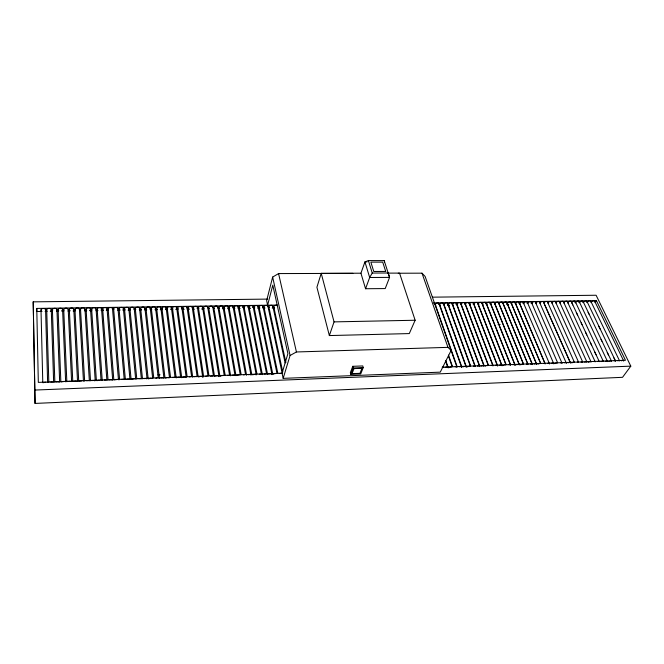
<?xml version="1.0" encoding="UTF-8"?>
<svg xmlns="http://www.w3.org/2000/svg" width="664" height="664" viewBox="0 0 664 664"><rect width="100%" height="100%" fill="white"/><g stroke="black" fill="none" stroke-linecap="round" stroke-linejoin="round"><path stroke-width="1" d="M352.866 273.369L278.573 273.576L272.647 277.071L266.646 300.634L267.617 305.216L272.788 285.122L287.902 353.655L282.076 373.201L283.171 378.356L440.265 372.147L451.138 350.418L447.968 347.355L421.997 273.17L398.259 273.236M283.171 378.356L290.06 355.506L272.647 277.071M360.934 273.211L365.557 288.74L385.22 288.574L389.56 277.394L384.199 260.612L368.404 260.578L364.934 261.906L360.934 273.211L321.218 273.327L316.919 287.246L329.361 335.569L409.29 333.577L415.141 320.247L399.537 273.103L387.436 273.136M329.361 335.569L334.05 321.882L321.218 273.327M365.557 288.74L369.674 277.486L372.238 273.045L368.404 260.578M352.775 366.312L350.343 372.628L350.791 374.313L360.718 373.923L363.233 367.632L362.768 365.947L352.775 366.312L353.231 367.997L350.791 374.313M595.326 302.361L596.421 300.659L625.471 360.253L442.183 367.167M630.8 366.146L622.541 377.318L35.051 403.421L34.794 390.058L630.8 366.146L596.106 295.248L432.314 297.173M290.06 355.506L296.426 351.97L447.968 347.355M157.941 374.894L160.016 374.82M353.231 367.997L363.233 367.632M282.706 373.176L38.321 382.389L36.769 308.42L277.212 305.083M498.083 324.43L500.158 324.381M334.05 321.882L415.141 320.247M42.006 311.433L36.819 311.507L36.769 308.42M45.111 311.383L47.185 311.35M50.298 311.308L52.373 311.275M56.523 311.217L58.598 311.184M61.71 311.134L63.785 311.109M67.927 311.042L70.002 311.009M73.115 310.968L75.19 310.935M84.527 310.793L86.602 310.769M89.706 310.719L91.781 310.686M95.931 310.627L98.006 310.594M101.119 310.553L103.194 310.52M106.306 310.47L108.381 310.445M117.711 310.304L119.786 310.271M122.898 310.229L124.973 310.196M128.086 310.146L130.161 310.121M139.49 309.98L141.565 309.947M144.677 309.905L146.752 309.872M155.044 309.748L157.119 309.714M160.232 309.673L162.306 309.64M165.419 309.598L167.494 309.565M170.607 309.515L172.681 309.49M175.786 309.441L177.861 309.407M182.011 309.349L184.086 309.316M187.198 309.275L189.273 309.241M192.386 309.192L194.461 309.167M201.715 309.059L203.79 309.026M222.457 308.743L224.532 308.718M227.644 308.669L229.719 308.635M238.019 308.519L240.086 308.486M248.386 308.362L250.461 308.328M257.723 308.221L259.798 308.196M262.902 308.146L264.977 308.113M272.24 308.005L274.315 307.98M447.511 305.398L449.586 305.374M506.624 304.519L508.699 304.494M433.708 302.917L596.421 300.659M35.051 403.421L33.2 301.854L267.484 299.107M372.238 273.045L388.174 272.995L389.56 277.394L369.674 277.486L364.934 261.906L367.001 261.915M421.997 273.17L425.118 276.448L456.998 367.317M594.654 301.132L623.612 360.759M590.777 301.19L619.595 360.909A1.926 0.921 -23.2 0 0 617.786 360.809M586.893 301.24L615.569 361.067M598.721 326.207L600.065 329.004M613.934 357.938L615.271 360.743M583 301.298L611.527 361.216M588.105 312.271L589.001 314.147M601.011 339.387L601.899 341.254M607.245 352.476L608.573 355.281M579.099 301.356L607.469 361.374M575.182 301.406L603.402 361.523A1.926 0.938 -22.8 0 0 601.094 361.614M571.247 301.464L599.318 361.681M572.816 304.975L571.936 303.099A1.834 0.996 -23.8 0 1 572.683 301.597A1.834 0.996 -23.8 0 1 574.875 301.182A1.834 0.996 -23.8 0 1 574.883 302.535M576.319 312.495L577.63 315.309M581.133 322.828L582.013 324.704M585.515 332.224L586.827 335.046M590.329 342.558L591.641 345.38M594.712 351.953L596.023 354.775M567.305 301.522L595.226 361.838M563.354 301.572L591.118 361.988A1.934 0.954 -22.5 0 0 588.362 362.328M559.387 301.63L586.993 362.146A1.934 0.954 -22.4 0 0 584.652 362.237M555.403 301.688L582.859 362.303M551.41 301.746L578.709 362.461M547.518 302.037L574.236 361.913M570.168 362.237L544.057 303.265A1.851 1.021 -23 0 1 545.808 301.564A1.851 1.021 -23 0 1 547.518 302.327M543.509 302.095L570.484 363.009M539.483 302.153L566.409 363.332M535.441 302.211L562.093 363.324M531.391 302.269L557.611 362.71M527.324 302.327L553.801 363.814M523.249 302.386L549.568 363.98M519.754 303.622L544.928 363.191M519.157 302.444L545.152 363.972M515.662 303.68L540.67 363.349M515.056 302.502L540.488 363.183M511.554 303.738L536.404 363.515M510.94 302.56L536.595 364.295A1.959 1.004 -21.2 0 0 534.047 364.154M507.437 303.797L532.511 364.627M506.815 302.618L532.296 364.453M503.304 303.855L527.822 363.839M502.673 302.676L527.988 364.619M499.162 303.921L523.514 363.996M498.523 302.734L523.274 363.831M495.004 303.979L519.182 364.162M494.356 302.792L519.323 364.951A1.967 1.013 -20.7 0 0 516.725 364.81M490.829 304.037L515.222 365.283M490.173 302.85L514.965 365.117M486.646 304.104L510.491 364.494M485.982 302.909L510.591 365.283M482.446 304.162L506.117 364.652M481.774 302.967L505.835 364.486M478.238 304.228L502.108 365.781M477.549 303.033L501.81 365.615A1.975 1.029 -20.2 0 0 499.179 365.474M474.013 304.286L497.709 365.947M473.316 303.091L497.394 365.781M469.772 304.344L492.929 365.15M469.074 303.149L492.97 365.947M465.522 304.411L488.496 365.316M464.808 303.207L488.156 365.15M461.256 304.469L484.056 365.49M460.534 303.274L484.064 366.287A1.984 1.046 -19.6 0 0 481.392 366.146M456.981 304.535L479.956 366.628M456.251 303.332L479.591 366.453M452.69 304.593L475.125 365.822M451.943 303.39L475.109 366.628M448.383 304.66L470.635 365.997M447.627 303.456L470.245 365.822M444.058 304.726L466.485 367.134M443.303 303.514L466.086 366.968A2 1.062 -19.1 0 0 463.364 366.827M439.726 304.784L461.97 367.308M438.962 303.572L461.546 367.142M435.385 304.851L457.098 366.536M448.507 355.115L452.549 366.702M448.399 355.887L452.101 366.52M445.984 361.075L448.316 367.848M445.519 360.884L447.851 367.665M384.199 260.612L384.589 261.931M278.573 273.576L296.426 351.97M273.776 306.892L285.869 362.527M272.838 306.237L285.13 362.917M268.87 306.967L282.715 371.815M267.932 306.311L281.951 372.222M263.957 307.042L277.768 373.027M263.01 306.378L276.996 373.442M259.026 307.108L272.804 374.255M258.064 306.453L272.016 374.645M254.071 307.183L267.6 374.446M253.108 306.519L266.596 373.832M249.108 307.249L262.38 374.645M248.137 306.594L261.367 374.031M244.12 307.324L256.943 373.84M243.14 306.66L256.121 374.23M239.123 307.399L251.88 375.044M238.135 306.735L250.851 374.43M234.101 307.474L246.601 375.243M233.106 306.801L245.564 374.629M229.063 307.54L241.123 374.438M228.059 306.876L240.26 374.828M224.009 307.615L235.986 375.65M222.996 306.951L234.94 375.027M218.937 307.689L230.657 375.849M217.916 307.017L229.595 375.235M213.849 307.764L225.129 375.036M212.82 307.092L224.224 375.434M208.745 307.839L219.925 376.256M207.707 307.166L219.012 376.662M203.616 307.913L214.53 376.463M202.578 307.241L213.443 375.841M198.47 307.988L208.952 375.641M197.424 307.316L208.015 376.065M193.315 308.063L203.682 376.895M192.253 307.391L202.727 377.276M188.136 308.137L198.221 377.102M187.065 307.457L197.108 376.471M182.94 308.212L192.751 377.31M181.861 307.532L191.622 376.679M177.72 308.287L187.115 376.496M176.641 307.606L186.119 376.886M172.491 308.362L181.737 377.725M171.395 307.681L180.591 377.094M167.237 308.436L176.201 377.932M166.133 307.756L175.047 377.301M161.966 308.519L170.515 377.119M160.854 307.83L169.478 377.517M156.671 308.594L165.062 378.356M155.559 307.913L163.892 377.725M151.367 308.669L159.46 378.571M150.238 307.988L158.281 377.94M146.038 308.743L153.724 377.75M144.901 308.063L152.654 378.148M140.693 308.826L148.197 379.011M139.548 308.137L147.001 378.38M135.29 308.553L142.503 378.887M134.211 308.569L141.366 378.928M129.903 308.627L136.809 379.102M128.824 308.644L135.672 379.144M124.492 308.702L131.098 379.318M123.413 308.718L129.961 379.36M119.072 308.785L125.371 379.534M117.984 308.801L124.226 379.584M113.627 308.86L119.62 379.758M112.531 308.876L118.466 379.8M108.157 308.943L113.843 379.974M107.062 308.959L112.689 380.015M102.671 309.017L108.049 380.19M101.575 309.034L106.887 380.24M97.168 309.1L102.231 380.414M96.064 309.117L101.061 380.455M91.649 309.175L96.388 380.646M90.536 309.192L95.218 380.696M86.104 309.258L90.52 380.87M84.992 309.275L89.35 380.92M80.535 309.341L84.635 381.094M79.423 309.349L83.456 381.136M74.949 309.416L78.725 381.319M73.829 309.432L77.539 381.36M69.346 309.499L72.791 381.543M68.218 309.515L71.604 381.584M63.719 309.582L66.84 381.767M62.59 309.598L65.645 381.817M58.075 309.656L60.856 381.991M56.938 309.673L59.66 382.041M52.406 309.739L54.855 382.223M51.269 309.756L53.651 382.265M46.712 309.822L48.829 382.464M45.575 309.839L47.625 382.514M41.002 309.905L42.786 382.696M33.2 301.854L33.466 315.757M33.49 317.815L34.802 389.469M165.95 378.098A2.258 1.286 -7.6 0 1 169.121 377.974M157.144 309.192A2.133 1.336 -6.3 0 1 157.252 307.366A2.133 1.336 -6.3 0 1 160.124 307.083A2.133 1.336 -6.3 0 1 160.514 308.86M74.069 381.36A2.382 1.336 -4.1 0 1 76.933 381.468M69.977 310.47A2.241 1.386 -2.3 0 1 69.894 308.594A2.241 1.386 -2.3 0 1 72.907 308.312A2.241 1.386 -2.3 0 1 73.513 310.129M64.01 310.271A2.249 1.386 -2 0 1 65.703 308.171A2.249 1.386 -2 0 1 68.135 309.872M68.682 381.426A2.39 1.345 -3.9 0 1 70.492 381.493M58.722 310.636A2.258 1.394 -1.8 0 1 58.747 308.66A2.258 1.394 -1.8 0 1 61.943 308.619A2.258 1.394 -1.8 0 1 61.918 310.586M61.619 382.049A2.399 1.345 -3.7 0 1 63.943 381.609M46.795 310.188A2.274 1.394 -1.3 0 1 49.285 308.395A2.274 1.394 -1.3 0 1 50.962 310.462M50.655 382.107A2.415 1.353 -3.2 0 1 52.489 382.173M146.52 309.341A2.141 1.345 -5.8 0 1 146.603 307.515A2.141 1.345 -5.8 0 1 149.491 307.233A2.141 1.345 -5.8 0 1 149.906 309.017M155.766 378.14A2.274 1.295 -7.2 0 1 156.936 378.098M126.724 379.368A2.307 1.311 -6.1 0 1 129.48 379.476M119.113 309.133A2.175 1.361 -4.5 0 1 121.636 307.391A2.175 1.361 -4.5 0 1 123.064 309.407M120.059 309.947A2.175 1.361 -4.5 0 1 119.628 309.739M109.377 380.024A2.332 1.32 -5.4 0 1 112.166 380.132M103.252 309.98A2.2 1.369 -3.7 0 1 103.244 308.129A2.2 1.369 -3.7 0 1 106.198 307.839A2.2 1.369 -3.7 0 1 106.721 309.648M125.048 309.656A2.175 1.361 -4.8 0 1 125.081 307.822A2.175 1.361 -4.8 0 1 128.003 307.54A2.175 1.361 -4.8 0 1 128.467 309.333M131.97 379.385A2.299 1.311 -6.3 0 1 134.219 378.953M141.183 309.424A2.15 1.345 -5.5 0 1 141.249 307.59A2.15 1.345 -5.5 0 1 144.146 307.308A2.15 1.345 -5.5 0 1 144.578 309.092M149.06 378.737A2.282 1.303 -7 0 1 151.292 378.306M143.88 378.721A2.282 1.303 -6.7 0 1 146.595 378.829M135.821 309.499A2.158 1.353 -5.3 0 1 135.879 307.664A2.158 1.353 -5.3 0 1 138.784 307.382A2.158 1.353 -5.3 0 1 139.224 309.175M160.837 378.082A2.266 1.295 -7.4 0 1 163.518 378.189M151.84 309.266A2.141 1.345 -6 0 1 151.94 307.44A2.141 1.345 -6 0 1 154.82 307.158A2.141 1.345 -6 0 1 155.218 308.934M41.317 310.603A2.282 1.403 -1.1 0 1 42.977 308.486A2.282 1.403 -1.1 0 1 45.501 310.204M43.509 382.73A2.424 1.353 -3 0 1 45.857 382.29M56.108 382.041A2.407 1.353 -3.5 0 1 59.005 382.149M52.705 310.437A2.266 1.394 -1.5 0 1 54.382 308.328A2.266 1.394 -1.5 0 1 56.855 310.038M91.906 309.864A2.216 1.378 -3.2 0 1 93.641 307.781A2.216 1.378 -3.2 0 1 95.973 309.474M97.201 380.696A2.349 1.328 -5 0 1 99.484 380.264M108.406 309.623A2.191 1.369 -4 0 1 110.158 307.548A2.191 1.369 -4 0 1 112.432 309.233M114.681 380.032A2.324 1.32 -5.6 0 1 116.947 379.609M97.226 309.457A2.208 1.369 -3.5 0 1 99.741 307.698A2.208 1.369 -3.5 0 1 101.235 309.723M104.123 380.09A2.341 1.328 -5.2 0 1 105.883 380.157M80.601 309.698A2.233 1.378 -2.7 0 1 83.108 307.93A2.233 1.378 -2.7 0 1 84.66 309.972M86.503 380.754A2.365 1.336 -4.5 0 1 88.287 380.821M91.823 380.688A2.357 1.328 -4.7 0 1 94.653 380.796M86.71 310.221A2.224 1.378 -3 0 1 86.793 308.27A2.224 1.378 -3 0 1 89.93 308.221A2.224 1.378 -3 0 1 89.839 310.179M113.868 309.54A2.183 1.361 -4.2 0 1 115.627 307.474A2.183 1.361 -4.2 0 1 117.877 309.15M121.537 379.434A2.316 1.32 -5.9 0 1 123.272 379.501M75.231 310.105A2.233 1.386 -2.5 0 1 76.941 308.013A2.233 1.386 -2.5 0 1 79.331 309.714M79.514 381.368A2.374 1.336 -4.3 0 1 81.813 380.937M130.443 309.582A2.166 1.353 -5 0 1 130.493 307.747A2.166 1.353 -5 0 1 133.406 307.457A2.166 1.353 -5 0 1 133.854 309.25M138.751 378.787A2.291 1.303 -6.5 0 1 140.461 378.853M214.256 308.353A2.067 1.303 -9.1 0 1 214.489 306.56A2.067 1.303 -9.1 0 1 217.269 306.287A2.067 1.303 -9.1 0 1 217.518 308.03M227.345 375.434A2.191 1.253 -10.1 0 1 228.947 375.509M209.542 308.627A2.075 1.303 -8.9 0 1 208.944 307.034A2.075 1.303 -8.9 0 1 211.384 306.154A2.075 1.303 -8.9 0 1 212.829 307.44M220.523 376.297A2.191 1.253 -9.9 0 1 221.411 375.791M221.967 375.641A2.191 1.253 -9.9 0 1 223.079 375.6M224.789 308.403A2.058 1.295 -9.6 0 1 224.224 306.818A2.058 1.295 -9.6 0 1 226.656 305.938A2.058 1.295 -9.6 0 1 228.059 307.216M237.023 375.401A2.175 1.245 -10.5 0 1 239.164 374.994M232.168 375.384A2.183 1.245 -10.3 0 1 234.699 375.492M219.344 308.279A2.067 1.295 -9.4 0 1 219.46 306.585A2.067 1.295 -9.4 0 1 222.066 306.104A2.067 1.295 -9.4 0 1 222.855 307.631M183.779 309.009A2.1 1.32 -7.6 0 1 183.206 307.299A2.1 1.32 -7.6 0 1 185.912 306.569A2.1 1.32 -7.6 0 1 186.957 308.154M194.187 376.82A2.224 1.27 -8.8 0 1 196.386 376.737M177.603 377.442A2.241 1.286 -8.1 0 1 180.251 377.55M167.693 309.034A2.116 1.336 -6.8 0 1 167.826 307.216A2.116 1.336 -6.8 0 1 170.681 306.942A2.116 1.336 -6.8 0 1 171.038 308.71M182.658 377.459A2.241 1.278 -8.3 0 1 186.094 377.6M172.939 308.959A2.116 1.328 -7.1 0 1 173.08 307.142A2.116 1.328 -7.1 0 1 175.927 306.868A2.116 1.328 -7.1 0 1 176.275 308.627M248.145 374.778A2.166 1.237 -11 0 1 250.643 374.886M234.865 308.254A2.05 1.286 -10.1 0 1 234.417 306.569A2.05 1.286 -10.1 0 1 237.073 305.855A2.05 1.286 -10.1 0 1 237.978 307.415M229.462 308.129A2.058 1.295 -9.9 0 1 229.719 306.345A2.058 1.295 -9.9 0 1 232.475 306.071A2.058 1.295 -9.9 0 1 232.691 307.805M243.381 374.836A2.175 1.237 -10.7 0 1 244.485 374.795M215.518 376.214A2.2 1.262 -9.6 0 1 218.581 376.098M204.039 308.503A2.083 1.311 -8.6 0 1 204.122 306.801A2.083 1.311 -8.6 0 1 206.753 306.32A2.083 1.311 -8.6 0 1 207.575 307.855M268.688 374.206A2.141 1.22 -11.8 0 1 271.634 374.089M254.802 307.963A2.034 1.27 -11.1 0 1 254.412 306.287A2.034 1.27 -11.1 0 1 257.051 305.573A2.034 1.27 -11.1 0 1 257.898 307.125M264.67 307.814A2.025 1.262 -11.6 0 1 264.206 306.253A2.025 1.262 -11.6 0 1 266.613 305.382A2.025 1.262 -11.6 0 1 267.916 306.643M280.117 373.442A2.133 1.212 -12.2 0 1 281.652 373.517M269.227 307.54A2.017 1.262 -11.9 0 1 269.443 305.88A2.017 1.262 -11.9 0 1 271.991 305.407A2.017 1.262 -11.9 0 1 272.663 306.909M252.942 374.803A2.158 1.237 -11.2 0 1 256.188 374.936M239.248 307.714A2.042 1.286 -10.4 0 1 240.069 306.038A2.042 1.286 -10.4 0 1 242.642 306.004A2.042 1.286 -10.4 0 1 242.717 307.664M259.748 307.888A2.025 1.27 -11.4 0 1 259.466 306.112A2.025 1.27 -11.4 0 1 262.288 305.598A2.025 1.27 -11.4 0 1 262.562 307.374M273.493 374.28A2.141 1.22 -12 0 1 274.39 373.791M274.929 373.641A2.141 1.22 -12 0 1 276 373.6M274.473 307.673A2.009 1.262 -12.1 0 1 274.614 305.631A2.009 1.262 -12.1 0 1 277.618 305.855M199.183 376.837A2.216 1.27 -9 0 1 202.271 376.72M188.966 308.934A2.1 1.32 -7.8 0 1 188.319 307.332A2.1 1.32 -7.8 0 1 190.775 306.436A2.1 1.32 -7.8 0 1 192.269 307.731M178.168 308.876A2.108 1.328 -7.3 0 1 178.325 307.067A2.108 1.328 -7.3 0 1 181.156 306.793A2.108 1.328 -7.3 0 1 181.496 308.553M189.24 376.878A2.233 1.278 -8.5 0 1 190.377 376.837M162.431 309.109A2.125 1.336 -6.6 0 1 162.547 307.291A2.125 1.336 -6.6 0 1 165.411 307.017A2.125 1.336 -6.6 0 1 165.784 308.785M172.598 377.509A2.249 1.286 -7.9 0 1 173.752 377.459M244.501 307.905A2.042 1.278 -10.7 0 1 244.667 306.228A2.042 1.278 -10.7 0 1 247.249 305.755A2.042 1.278 -10.7 0 1 247.971 307.266M259.242 374.23A2.158 1.228 -11.4 0 1 260.329 374.189M249.232 307.565A2.034 1.278 -10.9 0 1 250.062 305.897A2.034 1.278 -10.9 0 1 252.627 305.863A2.034 1.278 -10.9 0 1 252.669 307.515M249.847 308.038A2.034 1.278 -10.9 0 1 249.481 307.83M263.948 374.181A2.15 1.228 -11.6 0 1 266.04 374.106M198.901 308.577A2.083 1.311 -8.4 0 1 199.1 306.776A2.083 1.311 -8.4 0 1 201.897 306.502A2.083 1.311 -8.4 0 1 202.188 308.254M210.588 376.197A2.208 1.262 -9.4 0 1 212.754 376.114M193.465 308.378A2.092 1.32 -8.1 0 1 194.212 306.685A2.092 1.32 -8.1 0 1 196.876 306.643A2.092 1.32 -8.1 0 1 197.042 308.328M205.691 376.256A2.216 1.262 -9.2 0 1 206.819 376.214M449.262 367.607A2.009 1.079 -18.6 0 1 451.611 366.968M457.745 305.083A1.884 1.104 -20.2 0 1 457.172 303.714A1.884 1.104 -20.2 0 1 459.496 302.684A1.884 1.104 -20.2 0 1 460.467 303.88M477.383 366.113A1.992 1.054 -19.5 0 1 479.441 366.221M453.105 305.033A1.892 1.104 -20 0 1 453.155 303.465A1.892 1.104 -20 0 1 455.604 302.809A1.892 1.104 -20 0 1 455.977 304.253M433.799 303.074A1.901 1.129 -19.2 0 1 434.555 304.253M455.238 366.835A2 1.071 -18.8 0 1 456.558 366.901M442.423 367.317A2.009 1.087 -18.3 0 1 443.087 367.599M445.087 367.524A2.009 1.079 -18.5 0 1 447.685 367.424M461.671 304.909A1.884 1.096 -20.3 0 1 461.737 303.348A1.884 1.096 -20.3 0 1 464.177 302.684A1.884 1.096 -20.3 0 1 464.526 304.137M485.442 366.237A1.984 1.046 -19.8 0 1 485.857 365.98M486.828 365.64A1.984 1.046 -19.8 0 1 487.749 365.607M440.522 305.34A1.892 1.121 -19.5 0 1 439.9 303.963A1.892 1.121 -19.5 0 1 442.232 302.925A1.892 1.121 -19.5 0 1 443.253 304.129M459.297 366.794A2 1.071 -18.9 0 1 461.389 366.901M435.816 305.291A1.901 1.121 -19.4 0 1 435.825 303.714A1.901 1.121 -19.4 0 1 438.29 303.05A1.901 1.121 -19.4 0 1 438.705 304.51M449.163 305.216A1.892 1.112 -19.9 0 1 448.565 303.838A1.892 1.112 -19.9 0 1 450.889 302.801A1.892 1.112 -19.9 0 1 451.885 304.004M473.382 366.146A1.992 1.054 -19.4 0 1 474.685 366.213M444.49 305.166A1.892 1.112 -19.7 0 1 444.523 303.589A1.892 1.112 -19.7 0 1 446.98 302.925A1.892 1.112 -19.7 0 1 447.37 304.378M467.473 366.918A1.992 1.062 -19.2 0 1 468.369 366.453M468.867 366.32A1.992 1.062 -19.2 0 1 469.805 366.279M495.136 304.228A1.867 1.062 -21.5 0 1 496.705 302.253A1.867 1.062 -21.5 0 1 498.423 303.332M520.651 364.901A1.967 1.013 -20.8 0 1 521.074 364.644M522.037 364.312A1.967 1.013 -20.8 0 1 522.933 364.279M465.671 304.66A1.884 1.096 -20.5 0 1 467.199 302.659A1.884 1.096 -20.5 0 1 469 303.755M491.285 365.474A1.984 1.037 -19.9 0 1 492.564 365.54M495.228 365.441A1.975 1.037 -20 0 1 497.253 365.549M470.527 304.901A1.884 1.087 -20.6 0 1 470.062 303.423A1.884 1.087 -20.6 0 1 472.569 302.535A1.884 1.087 -20.6 0 1 473.025 304.012M474.154 304.535A1.876 1.087 -20.8 0 1 475.698 302.543A1.876 1.087 -20.8 0 1 477.474 303.631M483.184 304.71A1.876 1.079 -21.1 0 1 482.753 303.249A1.876 1.079 -21.1 0 1 485.243 302.361A1.876 1.079 -21.1 0 1 485.674 303.83M508.948 364.802A1.975 1.021 -20.4 0 1 510.209 364.876M512.832 364.777A1.967 1.021 -20.6 0 1 514.832 364.885M487.027 304.535A1.876 1.071 -21.2 0 1 487.152 302.983A1.876 1.071 -21.2 0 1 489.567 302.327A1.876 1.071 -21.2 0 1 489.866 303.763M478.976 304.776A1.876 1.079 -20.9 0 1 478.445 303.406A1.876 1.079 -20.9 0 1 480.761 302.386A1.876 1.079 -20.9 0 1 481.69 303.572M503.163 365.565A1.975 1.029 -20.3 0 1 503.586 365.308M504.549 364.968A1.975 1.029 -20.3 0 1 505.462 364.934M490.962 304.286A1.867 1.071 -21.4 0 1 492.298 302.386A1.867 1.071 -21.4 0 1 494.365 303.083M499.536 304.353A1.867 1.062 -21.6 0 1 499.685 302.809A1.867 1.062 -21.6 0 1 502.084 302.153A1.867 1.062 -21.6 0 1 502.349 303.589M526.369 364.146A1.967 1.013 -20.9 0 1 527.614 364.212M508.134 304.344A1.859 1.054 -21.9 0 1 507.678 302.991A1.859 1.054 -21.9 0 1 509.977 301.979A1.859 1.054 -21.9 0 1 510.84 303.157M551.137 363.507A1.95 0.988 -21.6 0 1 553.651 363.648M523.962 303.805A1.859 1.037 -22.4 0 1 524.626 302.278A1.859 1.037 -22.4 0 1 526.876 301.854A1.859 1.037 -22.4 0 1 526.984 303.232M547.352 363.465A1.95 0.988 -21.5 0 1 549.294 363.573M519.879 303.863A1.859 1.046 -22.3 0 1 520.543 302.336A1.859 1.046 -22.3 0 1 522.792 301.904A1.859 1.046 -22.3 0 1 522.908 303.29M511.687 303.979A1.859 1.046 -22 0 1 513.28 302.02A1.859 1.046 -22 0 1 514.949 303.099M537.915 364.245A1.959 0.996 -21.3 0 1 538.811 363.789M539.293 363.656A1.959 0.996 -21.3 0 1 540.181 363.623M527.905 303.498A1.851 1.037 -22.5 0 1 530.104 301.705A1.851 1.037 -22.5 0 1 531.042 303.166M554.946 363.598A1.95 0.979 -21.7 0 1 557.204 362.984M530.204 364.113A1.959 1.004 -21 0 1 532.171 364.221M503.436 304.104A1.867 1.054 -21.8 0 1 505.022 302.137A1.867 1.054 -21.8 0 1 506.715 303.216M516.351 304.22A1.859 1.046 -22.2 0 1 515.994 302.776A1.859 1.046 -22.2 0 1 518.468 301.896A1.859 1.046 -22.2 0 1 518.825 303.348M543.575 363.498A1.959 0.996 -21.4 0 1 544.795 363.565M552.158 303.39A1.843 1.013 -23.2 0 1 553.817 301.456A1.843 1.013 -23.2 0 1 555.378 302.518M580.983 362.195A1.934 0.963 -22.3 0 1 582.635 362.137M571.762 362.959A1.942 0.963 -22.1 0 1 574.003 362.345M556.141 303.332A1.843 1.004 -23.3 0 1 557.577 301.473A1.843 1.004 -23.3 0 1 559.478 302.153M548.173 303.448A1.843 1.013 -23.1 0 1 549.825 301.514A1.843 1.013 -23.1 0 1 551.386 302.568M577.306 362.22A1.942 0.963 -22.2 0 1 578.161 362.187M564.275 362.826A1.942 0.971 -21.9 0 1 566.184 362.934M536.122 303.622A1.851 1.029 -22.8 0 1 537.525 301.746A1.851 1.029 -22.8 0 1 539.475 302.435M568.002 362.868A1.942 0.971 -22 0 1 570.376 362.776M540.031 303.323A1.851 1.021 -22.9 0 1 541.791 301.622A1.851 1.021 -22.9 0 1 543.501 302.377M560.109 303.274A1.843 1.004 -23.4 0 1 561.553 301.414A1.843 1.004 -23.4 0 1 563.446 302.095M532.08 303.68A1.851 1.029 -22.7 0 1 533.482 301.805A1.851 1.029 -22.7 0 1 535.441 302.493M560.549 362.859A1.95 0.979 -21.8 0 1 561.752 362.926M568.002 303.157A1.834 0.996 -23.7 0 1 569.239 301.39A1.834 0.996 -23.7 0 1 571.347 301.705M597.467 361.573A1.934 0.946 -22.7 0 1 599.102 361.515M605.17 361.457A1.926 0.938 -22.9 0 1 607.56 361.598M575.854 303.041A1.834 0.988 -23.9 0 1 576.609 301.547A1.834 0.988 -23.9 0 1 578.792 301.124A1.834 0.988 -23.9 0 1 578.8 302.477M564.06 303.216A1.843 0.996 -23.6 0 1 565.512 301.356A1.843 0.996 -23.6 0 1 567.396 302.037M593.84 361.598A1.934 0.946 -22.6 0 1 594.695 361.565M579.664 302.743A1.834 0.988 -24 0 1 581.905 300.983A1.834 0.988 -24 0 1 582.701 302.419M608.805 361.548A1.926 0.93 -23 0 1 609.237 361.307M610.166 360.984A1.926 0.93 -23 0 1 611.013 360.95M583.565 302.684A1.834 0.979 -24.1 0 1 585.797 300.933A1.834 0.979 -24.1 0 1 586.586 302.369M614.217 360.826A1.926 0.93 -23.1 0 1 615.362 360.901M587.449 302.635A1.834 0.979 -24.1 0 1 589.474 300.908A1.834 0.979 -24.1 0 1 590.711 302.004M621.346 360.842A1.917 0.921 -23.2 0 1 623.703 360.984M591.317 302.577A1.826 0.971 -24.2 0 1 593.35 300.858A1.826 0.971 -24.2 0 1 594.579 301.954M353.987 368.603L352.028 373.649L359.979 373.342L361.98 368.304L353.987 368.603M385.693 271.443L373.757 271.468L370.869 262.131L382.721 262.139L385.693 271.443"/></g></svg>
